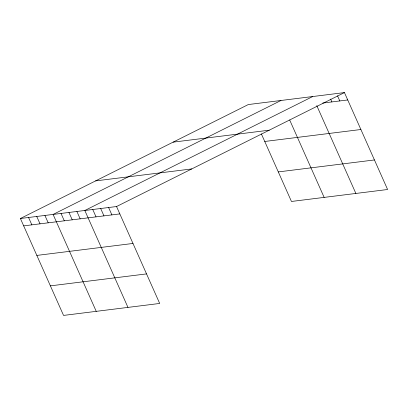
<?xml version="1.0" encoding="UTF-8"?>
<svg xmlns="http://www.w3.org/2000/svg" width="408" height="408" viewBox="0 0 408 408"><rect width="100%" height="100%" fill="white"/><g stroke="black" fill="none" stroke-linecap="round" stroke-linejoin="round"><path stroke-width="0.61" d="M20.4 218.499L116.545 206.535L159.691 303.45L63.551 315.415L20.4 218.499L248.309 104.55L344.449 92.585L387.6 189.501L291.455 201.465L261.39 133.936M280.995 100.48L53.091 214.435L96.237 311.345M312.722 96.533L84.818 210.482L127.964 307.397M116.545 206.535L344.449 92.585M322.718 103.066L347.733 99.955M173.099 142.152L269.244 130.188M264.746 141.469L360.886 129.504M95.61 180.897L191.755 168.932M278.302 171.916L374.442 159.951M23.679 225.869L119.825 213.904M36.837 255.418L132.983 243.454M50.393 285.865L146.538 273.901M337.528 95.839L339.803 100.944M330.608 99.093L331.867 101.929M316.776 105.641L355.873 193.448M289.695 120.018L324.146 197.395M108.615 207.524L111.894 214.894M100.679 208.508L103.963 215.878M92.749 209.498L96.028 216.867M76.883 211.471L80.167 218.841M68.952 212.461L72.231 219.825M61.022 213.445L64.301 220.815M44.916 215.45L48.2 222.819M36.745 216.464L40.025 223.834M28.57 217.484L31.855 224.854"/></g></svg>
